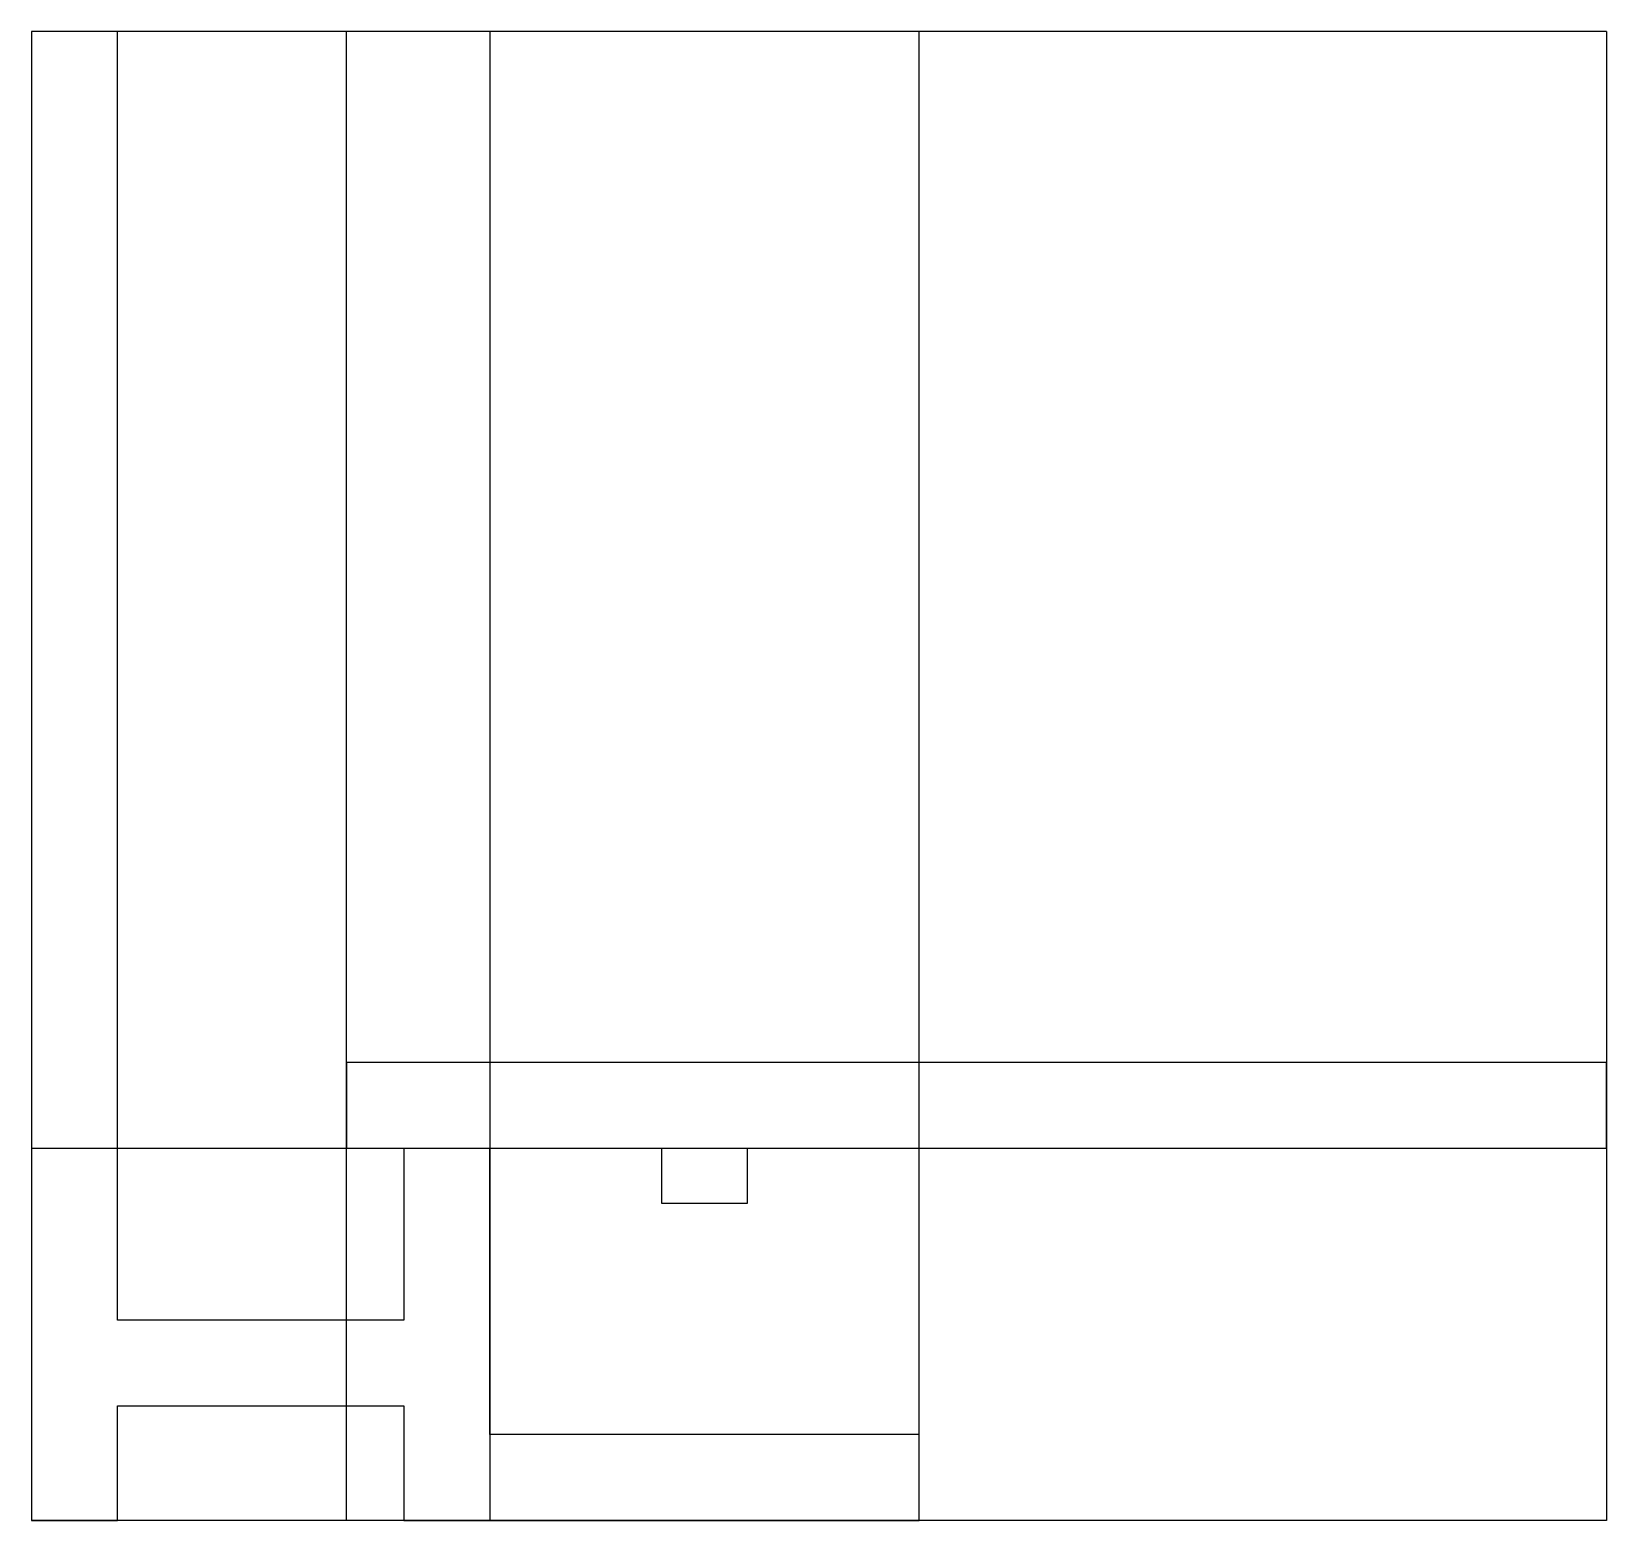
# Model space of a CAD drawing. Extents: x -16.5 to 11, y -0.7 to 25.3.
import ezdxf

# ---------------------------------------------------------------- set-up
doc = ezdxf.new("R2010")
doc.units = 0
doc.layers.get('0').update_dxf_attribs({"linetype": 'CONTINUOUS'})

msp = doc.modelspace()

# ---------------------------------------------------------------- linework, layer by layer
at = {"linetype": 'CONTINUOUS'}
for p, q in [((11, 25.26), (-16.5, 25.26)), ((-16.5, 25.26), (-16.5, -0.74)), ((-16.5, 25.26), (-16.5, -0.74)), ((-15, 25.26), (-16.5, 25.26)), ((-15, 2.76), (-15, 25.26)), ((-11, -0.74), (-11, 25.26)), ((-8.5, 25.26), (-8.5, -0.74)), ((-1, -0.74), (-1, 25.26)), ((11, 25.26), (11, -0.74)), ((11, 7.26), (-11, 7.26)), ((-11, 7.26), (-11, 5.76)), ((11, 5.76), (11, 7.26)), ((-16.5, 5.76), (11, 5.76)), ((-11, 5.76), (-10, 5.76)), ((-10, 5.76), (-10, 2.76)), ((-8.5, 0.76), (-8.5, 5.76)), ((-8.5, 5.76), (-5.5, 5.76)), ((-5.5, 5.76), (-5.5, 4.8)), ((-4, 4.8), (-4, 5.76)), ((-4, 5.76), (11, 5.76)), ((-5.5, 4.8), (-4, 4.8)), ((-10, 2.76), (-15, 2.76)), ((-15, -0.74), (-15, 1.26)), ((-15, 1.26), (-10, 1.26)), ((-10, 1.26), (-10, -0.74)), ((-1, 0.76), (-8.5, 0.76)), ((-1, -0.74), (-1, 0.76)), ((11, -0.74), (-16.5, -0.74)), ((-16.5, -0.74), (-15, -0.74)), ((-10, -0.74), (-1, -0.74))]:
    msp.add_line(p, q, dxfattribs=at)

doc.saveas('drawing.dxf')
